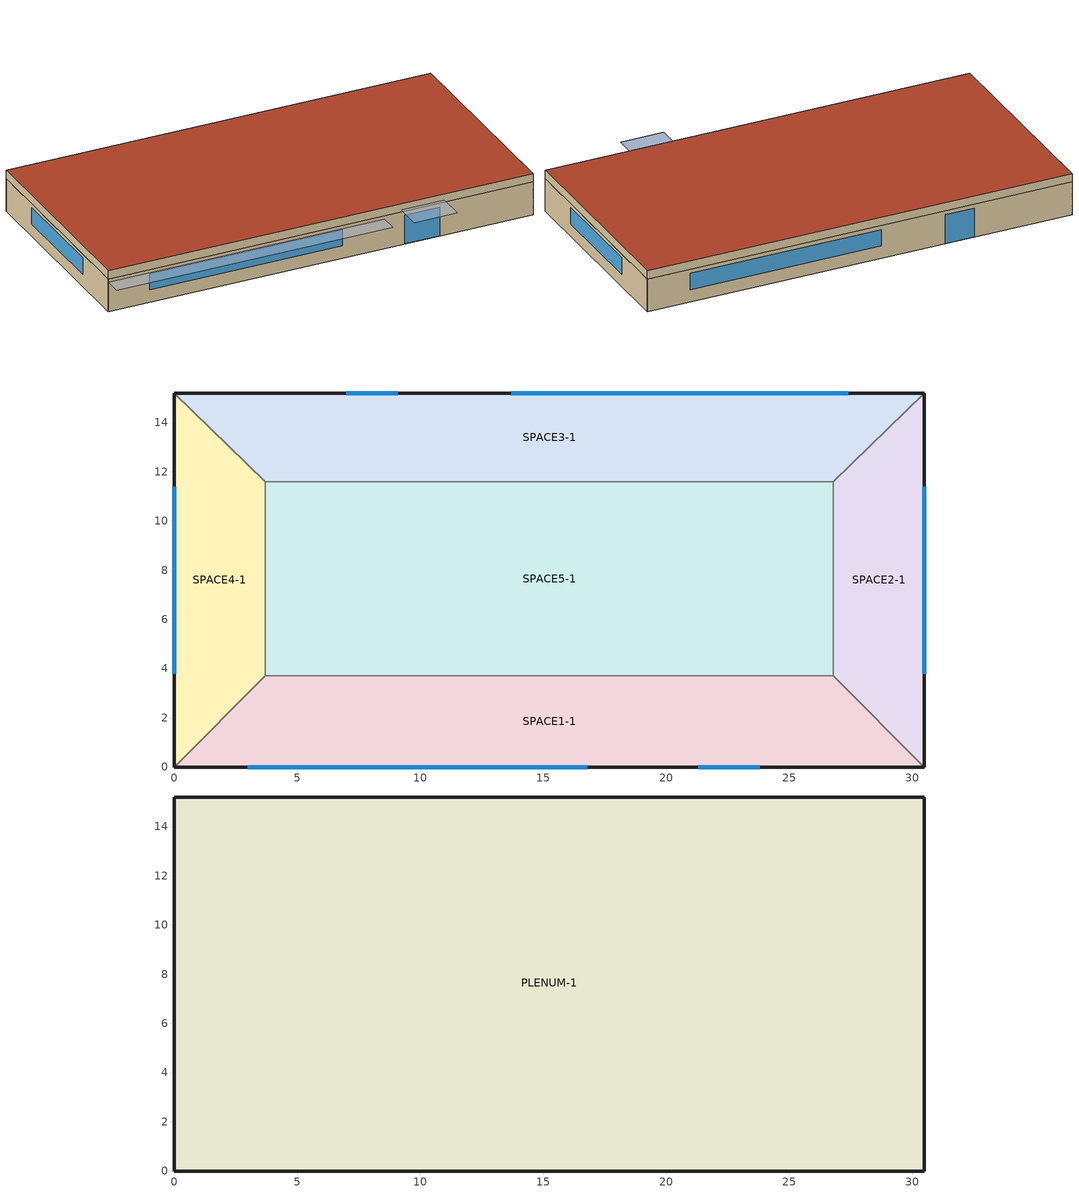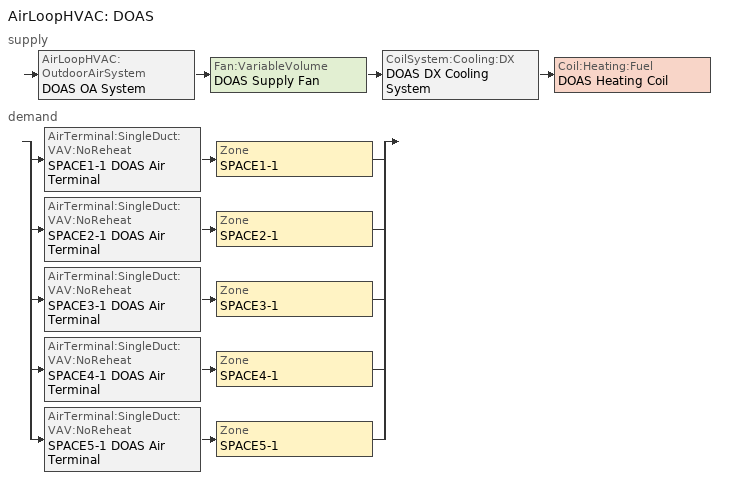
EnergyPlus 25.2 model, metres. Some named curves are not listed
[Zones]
SPACE3-1
 floor ground (FLOOR-SLAB-1): 26.8,11.6 3.7,11.6 0,15.2 30.5,15.2 z0
 wall outside (WALL-1): 30.5,15.2 0,15.2 z0:2.4
 wall to SPACE2-1 (INT-WALL-1): 26.8,11.6 30.5,15.2 z0:2.4
 wall to SPACE4-1 (INT-WALL-1): 0,15.2 3.7,11.6 z0:2.4
 wall to SPACE5-1 (INT-WALL-1): 3.7,11.6 26.8,11.6 z0:2.4
 window (Sgl Grey 3mm): 9.1,15.2 7,15.2 z0:2.1
 window (Dbl Clr 3mm/13mm Air): 27.4,15.2 13.7,15.2 z0.9:2.1
SPACE1-1
 floor ground (FLOOR-SLAB-1): 26.8,3.7 30.5,0 0,0 3.7,3.7 z0
 wall outside (WALL-1): 0,0 30.5,0 z0:2.4
 wall to SPACE2-1 (INT-WALL-1): 30.5,0 26.8,3.7 z0:2.4
 wall to SPACE4-1 (INT-WALL-1): 3.7,3.7 0,0 z0:2.4
 wall to SPACE5-1 (INT-WALL-1): 26.8,3.7 3.7,3.7 z0:2.4
 window (Sgl Grey 3mm): 21.3,0 23.8,0 z0:2.1
 window (Dbl Clr 3mm/13mm Air): 3,0 16.8,0 z0.9:2.1
SPACE2-1
 floor ground (FLOOR-SLAB-1): 26.8,11.6 30.5,15.2 30.5,0 26.8,3.7 z0
 wall outside (WALL-1): 30.5,0 30.5,15.2 z0:2.4
 wall to SPACE5-1 (INT-WALL-1): 26.8,11.6 26.8,3.7 z0:2.4
 window (Dbl Clr 3mm/13mm Air): 30.5,3.8 30.5,11.4 z0.9:2.1
SPACE4-1
 floor ground (FLOOR-SLAB-1): 3.7,3.7 0,0 0,15.2 3.7,11.6 z0
 wall outside (WALL-1): 0,15.2 0,0 z0:2.4
 wall to SPACE5-1 (INT-WALL-1): 3.7,3.7 3.7,11.6 z0:2.4
 window (Dbl Clr 3mm/13mm Air): 0,11.4 0,3.8 z0.9:2.1
SPACE5-1
 floor ground (FLOOR-SLAB-1): 26.8,11.6 26.8,3.7 3.7,3.7 3.7,11.6 z0
PLENUM-1
 floor to SPACE1-1 (CLNG-1): 26.8,3.7 30.5,0 0,0 3.7,3.7 z2.4
 floor to SPACE2-1 (CLNG-1): 26.8,11.6 30.5,15.2 30.5,0 26.8,3.7 z2.4
 floor to SPACE3-1 (CLNG-1): 26.8,11.6 3.7,11.6 0,15.2 30.5,15.2 z2.4
 floor to SPACE4-1 (CLNG-1): 3.7,3.7 0,0 0,15.2 3.7,11.6 z2.4
 floor to SPACE5-1 (CLNG-1): 26.8,11.6 26.8,3.7 3.7,3.7 3.7,11.6 z2.4
 wall outside (WALL-1): 30.5,15.2 0,15.2 0,0 30.5,0 30.5,15.2 z2.4:3
 roof outside (ROOF-1): 0,15.2 0,0 30.5,0 30.5,15.2 z3
shading: 0,-1.3 0,0 19.8,0 19.8,-1.3 z2.2; 21,-2 21,0 24.1,0 24.1,-2 z2.6
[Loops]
AirLoopHVAC 'DOAS'
 supply: AirLoopHVAC:OutdoorAirSystem 'DOAS OA System' > Fan:VariableVolume 'DOAS Supply Fan' > CoilSystem:Cooling:DX 'DOAS DX Cooling System' > Coil:Heating:Fuel 'DOAS Heating Coil'
 demand: split
  | AirTerminal:SingleDuct:VAV:NoReheat 'SPACE1-1 DOAS Air Terminal' > Zone 'SPACE1-1'
  | AirTerminal:SingleDuct:VAV:NoReheat 'SPACE2-1 DOAS Air Terminal' > Zone 'SPACE2-1'
  | AirTerminal:SingleDuct:VAV:NoReheat 'SPACE3-1 DOAS Air Terminal' > Zone 'SPACE3-1'
  | AirTerminal:SingleDuct:VAV:NoReheat 'SPACE4-1 DOAS Air Terminal' > Zone 'SPACE4-1'
  | AirTerminal:SingleDuct:VAV:NoReheat 'SPACE5-1 DOAS Air Terminal' > Zone 'SPACE5-1'
[Building]
VRF TU with DOAS RH Control: Loads convergence tolerance value=0.04; Maximum number of warmup days=25; Minimum number of warmup days=6; North axis=30; Solar distribution=FullExterior; Temperature convergence tolerance value=0.4; Terrain=City
[Site:GroundTemperature:BuildingSurface]
21.5, 21.4, 21.5, 21.5, 22, 22.9, 23, 23.1, 23.1, 22.2, 21.7, 21.6
[Site:Location]
Miami Intl Ap FL USA TMY3 WMO=722020: Elevation=11; Latitude=25.82; Longitude=-80.3; Time zone=-5
[SizingPeriod:DesignDay] Barometric pressure=101217; Day of month=21; Daylight saving time indicator=No; Humidity condition type=WetBulb; Rain indicator=No; Snow indicator=No; Solar model indicator=ASHRAEClearSky
Name | Daily dry bulb temperature range | Day type | Maximum dry bulb temperature | Month | Sky clearness | Wetbulb or dewpoint at maximum dry bulb | Wind direction | Wind speed
Miami Intl Ap Ann Clg .4% Condns DB=>MWB | 6.7 | SummerDesignDay | 33.2 | 7 | 1 | 25.3 | 140 | 4.5
Miami Intl Ap Ann Htg 99.6% Condns DB | 0 | WinterDesignDay | 8.7 | 1 | 0 | 8.7 | 340 | 3.8
[Construction]
CLNG-1: MAT-CLNG-1
Dbl Clr 3mm/13mm Air: CLEAR 3MM, AIR 13MM, CLEAR 3MM
FLOOR-SLAB-1: CC03
INT-WALL-1: GP02, AL21, GP02
ROOF-1: RG01, BR01, IN46, WD01
Sgl Grey 3mm: GREY 3MM
WALL-1: WD01, PW03, IN02, GP01
[Material] Thermal absorptance=0.9
Name | Conductivity | Density | Roughness | Solar absorptance | Specific heat | Thickness | Visible absorptance
BR01 | 0.162 | 1121 | VeryRough | 0.7 | 1464 | 0.0095 | 0.7
CC03 | 1.31 | 2243 | MediumRough | 0.65 | 837 | 0.1016 | 0.65
GP01 | 0.16 | 801 | MediumSmooth | 0.75 | 837 | 0.0127 | 0.75
GP02 | 0.16 | 801 | MediumSmooth | 0.75 | 837 | 0.0159 | 0.75
IN02 | 0.043 | 10 | Rough | 0.75 | 837 | 0.0901 | 0.75
IN46 | 0.023 | 24 | VeryRough | 0.5 | 1590 | 0.0762 | 0.5
PW03 | 0.115 | 545 | MediumSmooth | 0.78 | 1213 | 0.0127 | 0.78
RG01 | 1.442 | 881 | Rough | 0.65 | 1674 | 0.0127 | 0.65
WD01 | 0.115 | 513 | MediumSmooth | 0.78 | 1381 | 0.0191 | 0.78
[Material:AirGap]
AL21: Thermal resistance=0.157
[Material:NoMass]
MAT-CLNG-1: Roughness=Rough; Solar absorptance=0.65; Thermal absorptance=0.65; Thermal resistance=0.652259; Visible absorptance=0.65
[WindowMaterial:Gas]
AIR 13MM: Gas type=Air; Thickness=0.0127
[WindowMaterial:Glazing] Back side infrared hemispherical emissivity=0.84; Conductivity=0.9; Front side infrared hemispherical emissivity=0.84; Infrared transmittance at normal incidence=0; Optical data type=SpectralAverage; Thickness=0.003
Name | Back side solar reflectance at normal incidence | Back side visible reflectance at normal incidence | Front side solar reflectance at normal incidence | Front side visible reflectance at normal incidence | Solar transmittance at normal incidence | Visible transmittance at normal incidence
CLEAR 3MM | 0.075 | 0.081 | 0.075 | 0.081 | 0.837 | 0.898
GREY 3MM | 0.061 | 0.061 | 0.061 | 0.061 | 0.626 | 0.611
[AirConditioner:VariableRefrigerantFlow]
VRF Heat Pump: Zone name for master thermostat location=SPACE5-1; Availability schedule=HVACOperationSchd; Basin heater capacity=0; Condenser type=AirCooled; Cooling capacity ratio boundary curve=VRFCoolCapFTBoundary; Cooling capacity ratio modifier function of high temperature curve=VRFCoolCapFTHi; Cooling capacity ratio modifier function of low temperature curve=VRFCoolCapFT; Cooling combination ratio correction factor curve=CoolingCombRatio; Cooling energy input ratio boundary curve=VRFCoolEIRFTBoundary; Cooling energy input ratio modifier function of high part load ratio curve=CoolingEIRHiPLR; Cooling energy input ratio modifier function of high temperature curve=VRFCoolEIRFTHi; Cooling energy input ratio modifier function of low part load ratio curve=CoolingEIRLowPLR; Cooling energy input ratio modifier function of low temperature curve=VRFCoolEIRFT; Cooling part load fraction correlation curve=VRFCPLFFPLR; Crankcase heater power per compressor=15; Defrost control=Timed; Defrost strategy=Resistive; Equivalent piping length used for piping correction factor in cooling mode=30; Equivalent piping length used for piping correction factor in heating mode=30; Evaporative condenser pump rated power consumption=0; Fuel type=Electricity; Gross rated cooling cop=2.753; Gross rated heating capacity=Autosize; Gross rated heating cop=3.921; Gross rated total cooling capacity=Autosize; Heat pump waste heat recovery=No; Heating capacity ratio boundary curve=VRFHeatCapFTBoundary; Heating capacity ratio modifier function of high temperature curve=VRFHeatCapFTHi; Heating capacity ratio modifier function of low temperature curve=VRFHeatCapFT; Heating combination ratio correction factor curve=HeatingCombRatio; Heating energy input ratio boundary curve=VRFHeatEIRFTBoundary; Heating energy input ratio modifier function of high part load ratio curve=HeatingEIRHiPLR; Heating energy input ratio modifier function of high temperature curve=VRFHeatEIRFTHi; Heating energy input ratio modifier function of low part load ratio curve=HeatingEIRLowPLR; Heating energy input ratio modifier function of low temperature curve=VRFHeatEIRFT; Heating part load fraction correlation curve=VRFCPLFFPLR; Heating performance curve outdoor temperature type=WetBulbTemperature; Master thermostat priority control type=LoadPriority; Maximum condenser inlet node temperature in cooling mode=43; Maximum condenser inlet node temperature in heating mode=35; Maximum outdoor dry bulb temperature for crankcase heater=7; Maximum outdoor dry bulb temperature for defrost operation=7; Minimum condenser inlet node temperature in cooling mode=-5; Minimum condenser inlet node temperature in heating mode=-21; Minimum heat pump part load ratio=0.25; Number of compressors=3; Piping correction factor for height in cooling mode coefficient=-0.000386; Piping correction factor for length in cooling mode curve=CoolingLengthCorrectionFactor; Ratio of compressor size to total compressor capacity=0.33; Resistive defrost heater capacity=Autosize; Vertical height used for piping correction factor=10; Zone terminal unit list=VRF TU List
[AirLoopHVAC]
DOAS: Design supply air flow rate=Autosize
[AirTerminal:SingleDuct:VAV:NoReheat] Availability schedule=HVACTemplate-Always 1; Constant minimum air flow fraction=1; Maximum air flow rate=Autosize; Zone minimum air flow input method=Constant
SPACE1-1 DOAS Air Terminal; SPACE2-1 DOAS Air Terminal; SPACE3-1 DOAS Air Terminal; SPACE4-1 DOAS Air Terminal; SPACE5-1 DOAS Air Terminal
[AvailabilityManager:Scheduled]
DOAS Availability: Schedule=OCCUPY-1
[Coil:Cooling:DX:TwoSpeed]
DOAS Cooling Coil: Availability schedule=HVACTemplate-Always 1; Condenser type=AirCooled; Energy input ratio function of flow fraction curve=PackagedRatedCoolEIRFFlow; Energy input ratio function of temperature curve=VarSpeedCoolEIRFT; High speed gross rated cooling cop=3; High speed gross rated total cooling capacity=Autosize; High speed rated air flow rate=Autosize; High speed rated sensible heat ratio=Autosize; Low speed energy input ratio function of temperature curve=VarSpeedCoolEIRLSFT; Low speed gross rated cooling cop=4.2; Low speed gross rated sensible heat ratio=Autosize; Low speed gross rated total cooling capacity=Autosize; Low speed rated air flow rate=Autosize; Low speed sensible heat ratio function of flow fraction curve=DOAS DX Coil SHR-FF; Low speed sensible heat ratio function of temperature curve=DOAS DX Coil SHR-FT; Low speed total cooling capacity function of temperature curve=VarSpeedCoolCapLSFT; Part load fraction correlation curve=VarSpeedCyclingPLFFPLR; Sensible heat ratio function of flow fraction curve=DOAS DX Coil SHR-FF; Sensible heat ratio function of temperature curve=DOAS DX Coil SHR-FT; Total cooling capacity function of flow fraction curve=PackagedRatedCoolCapFFlow; Total cooling capacity function of temperature curve=VarSpeedCoolCapFT; Unit internal static air pressure=450
[Coil:Cooling:DX:VariableRefrigerantFlow] Availability schedule=ALWAYS_ON; Cooling capacity modifier curve function of flow fraction=VRFACCoolCapFFF; Cooling capacity ratio modifier function of temperature curve=VRFTUCoolCapFT; Gross rated sensible heat ratio=Autosize; Gross rated total cooling capacity=Autosize; Rated air flow rate=Autosize
SPACE1-1 TU DX Cooling Coil; SPACE2-1 TU DX Cooling Coil; SPACE3-1 TU DX Cooling Coil; SPACE4-1 TU DX Cooling Coil; SPACE5-1 TU DX Cooling Coil
[Coil:Heating:DX:VariableRefrigerantFlow] Availability schedule=ALWAYS_ON; Gross rated heating capacity=Autosize; Heating capacity modifier function of flow fraction curve=VRFACCoolCapFFF; Heating capacity ratio modifier function of temperature curve=VRFTUHeatCapFT; Rated air flow rate=Autosize
SPACE1-1 TU DX Heating Coil; SPACE2-1 TU DX Heating Coil; SPACE3-1 TU DX Heating Coil; SPACE4-1 TU DX Heating Coil; SPACE5-1 TU DX Heating Coil
[Coil:Heating:Fuel]
DOAS Heating Coil: Availability schedule=HVACTemplate-Always 1; Burner efficiency=0.8; Fuel type=NaturalGas; Nominal capacity=Autosize; Off cycle parasitic fuel load=0; On cycle parasitic electric load=0; Part load fraction correlation curve=DOAS Heating Coil PLF-FPLR
[CoilSystem:Cooling:DX]
DOAS DX Cooling System: Availability schedule=HVACTemplate-Always 1; Cooling coil=DOAS Cooling Coil; Dehumidification control type=CoolReheat; Outdoor air dx cooling coil leaving minimum air temperature=2; Run on latent load=Yes; Run on sensible load=Yes; Use outdoor air dx cooling coil=Yes
[Controller:OutdoorAir]
DOAS OA Controller: Economizer control action type=ModulateFlow; Economizer control type=NoEconomizer; Lockout type=NoLockout; Maximum outdoor air flow rate=Autosize; Minimum limit type=ProportionalMinimum; Minimum outdoor air flow rate=Autosize
[DesignSpecification:OutdoorAir] Outdoor air flow per person=0.00944; Outdoor air flow per zone=0; Outdoor air flow per zone floor area=0; Outdoor air method=Flow/Person
SZ DSOA SPACE1-1; SZ DSOA SPACE2-1; SZ DSOA SPACE3-1; SZ DSOA SPACE4-1; SZ DSOA SPACE5-1
[DesignSpecification:ZoneAirDistribution] Zone air distribution effectiveness in cooling mode=1; Zone air distribution effectiveness in heating mode=1
SZ DSZAD SPACE1-1; SZ DSZAD SPACE2-1; SZ DSZAD SPACE3-1; SZ DSZAD SPACE4-1; SZ DSZAD SPACE5-1
[ElectricEquipment] Design level calculation method=EquipmentLevel; Fraction latent=0; Fraction lost=0; Fraction radiant=0.3; Schedule=EQUIP-1
Name | Design level | Zone or zonelist or space or spacelist
SPACE1-1 ElecEq 1 | 1056 | SPACE1-1
SPACE2-1 ElecEq 1 | 456 | SPACE2-1
SPACE3-1 ElecEq 1 | 1056 | SPACE3-1
SPACE4-1 ElecEq 1 | 456 | SPACE4-1
SPACE5-1 ElecEq 1 | 1976 | SPACE5-1
[Fan:OnOff] Availability schedule=VRFFanOperatingSch; Fan power ratio function of speed ratio curve=Fan Energy; Maximum flow rate=Autosize; Motor in airstream fraction=1
Name | Fan total efficiency | Motor efficiency | Pressure rise
SPACE1-1_Fan; SPACE2-1_Fan; SPACE3-1_Fan; SPACE4-1_Fan | 0.6175 | 0.95 | 75
SPACE5-1_Fan | 0.53625 | 0.825 | 250
[Fan:VariableVolume]
DOAS Supply Fan: Availability schedule=OCCUPY-1; Fan power coefficient 1=0.00153024; Fan power coefficient 2=0.00520806; Fan power coefficient 3=1.10862; Fan power coefficient 4=-0.116356; Fan power coefficient 5=0; Fan power minimum flow fraction=0; Fan power minimum flow rate input method=Fraction; Fan total efficiency=0.7; Maximum flow rate=Autosize; Motor efficiency=0.9; Motor in airstream fraction=1; Pressure rise=1000
[Lights] Design level calculation method=LightingLevel; End use subcategory=GeneralLights; Fraction radiant=0.59; Fraction replaceable=0; Fraction visible=0.2; Return air fraction=0; Schedule=LIGHTS-1
Name | Lighting level | Zone or zonelist or space or spacelist
SPACE1-1 Lights 1 | 1584 | SPACE1-1
SPACE2-1 Lights 1 | 684 | SPACE2-1
SPACE3-1 Lights 1 | 1584 | SPACE3-1
SPACE4-1 Lights 1 | 684 | SPACE4-1
SPACE5-1 Lights 1 | 2964 | SPACE5-1
[People] Activity level schedule=ActSchd; Fraction radiant=0.3; Number of people calculation method=People; Number of people schedule=OCCUPY-1
Name | Number of people | Zone or zonelist or space or spacelist
SPACE1-1 People 1 | 11 | SPACE1-1
SPACE2-1 People 1 | 5 | SPACE2-1
SPACE3-1 People 1 | 11 | SPACE3-1
SPACE4-1 People 1 | 5 | SPACE4-1
SPACE5-1 People 1 | 20 | SPACE5-1
[SetpointManager:MultiZone:Humidity:Maximum]
Maximum MZone HumRatio setpoint: Hvac air loop=DOAS; Maximum setpoint humidity ratio=0.015; Minimum setpoint humidity ratio=0.003; Setpoint node or nodelist=DOAS Dehumidifier Setpoint Nodes
[SetpointManager:Scheduled]
DOAS Heating Supply Air Temp Manager: Control variable=Temperature; Schedule=HVACTemplate-Always 12.2; Setpoint node or nodelist=DOAS Heating Coil Outlet
[SetpointManager:Warmest]
DOAS Cooling Supply Air Temp Manager: Control variable=Temperature; Hvac air loop=DOAS; Maximum setpoint temperature=18; Minimum setpoint temperature=7.2; Setpoint node or nodelist=DOAS Cooling Setpoint Nodes; Strategy=MaximumTemperature
[Sizing:System]
DOAS: 100 outdoor air in cooling=Yes; 100 outdoor air in heating=Yes; Central cooling capacity control method=VAV; Central cooling design supply air humidity ratio=0.00924; Central cooling design supply air temperature=12.8; Central heating design supply air humidity ratio=0.003; Central heating design supply air temperature=12.2; Central heating maximum system air flow ratio=1; Cooling design capacity=Autosize; Cooling design capacity method=CoolingDesignCapacity; Cooling supply air flow rate=0; Cooling supply air flow rate method=DesignDay; Design outdoor air flow rate=Autosize; Heating design capacity=Autosize; Heating design capacity method=HeatingDesignCapacity; Heating supply air flow rate=0; Heating supply air flow rate method=DesignDay; Precool design humidity ratio=0.008; Precool design temperature=11; Preheat design humidity ratio=0.008; Preheat design temperature=2; System outdoor air method=ZoneSum; Type of load to size on=VentilationRequirement; Type of zone sum to use=NonCoincident; Zone maximum outdoor air fraction=1
[Sizing:Zone] Account for dedicated outdoor air system=No; Cooling design air flow method=DesignDay; Cooling design air flow rate=0; Cooling minimum air flow fraction=0; Dedicated outdoor air high setpoint temperature for design=Autosize; Dedicated outdoor air low setpoint temperature for design=Autosize; Dedicated outdoor air system control strategy=NeutralSupplyAir; Heating design air flow method=DesignDay; Heating design air flow rate=0; Heating maximum air flow fraction=0; Zone cooling design supply air humidity ratio=0.008; Zone cooling design supply air temperature=14; Zone cooling design supply air temperature difference=11.11; Zone cooling design supply air temperature input method=SupplyAirTemperature; Zone heating design supply air humidity ratio=0.008; Zone heating design supply air temperature=50; Zone heating design supply air temperature input method=SupplyAirTemperature
Name | Design specification outdoor air object | Design specification zone air distribution object
SPACE1-1 | SZ DSOA SPACE1-1 | SZ DSZAD SPACE1-1
SPACE2-1 | SZ DSOA SPACE2-1 | SZ DSZAD SPACE2-1
SPACE3-1 | SZ DSOA SPACE3-1 | SZ DSZAD SPACE3-1
SPACE4-1 | SZ DSOA SPACE4-1 | SZ DSZAD SPACE4-1
SPACE5-1 | SZ DSOA SPACE5-1 | SZ DSZAD SPACE5-1
[ThermostatSetpoint:DualSetpoint]
All Zones Dual SP Control: Cooling setpoint temperature schedule=Clg-SetP-Sch; Heating setpoint temperature schedule=Htg-SetP-Sch
[Zone] Multiplier=1; Type=1
Name | Ceiling height | Volume
PLENUM-1 | 0.6096 | 283.2
SPACE1-1; SPACE3-1 | 2.4384 | 239.247
SPACE2-1; SPACE4-1 | 2.4384 | 103.311
SPACE5-1 | 2.4384 | 447.683
[ZoneControl:Thermostat] Control 1=All Zones Dual SP Control; Control type schedule=HVACTemplate-Always 4
Name | Zone or zonelist
SPACE1-1 Thermostat | SPACE1-1
SPACE2-1 Thermostat | SPACE2-1
SPACE3-1 Thermostat | SPACE3-1
SPACE4-1 Thermostat | SPACE4-1
SPACE5-1 Thermostat | SPACE5-1
[Zone equipment]
SPACE1-1: SPACE1-1 DOAS Air Terminal, SPACE1-1 TU
SPACE2-1: SPACE2-1 DOAS Air Terminal, SPACE2-1 TU
SPACE3-1: SPACE3-1 DOAS Air Terminal, SPACE3-1 TU
SPACE4-1: SPACE4-1 DOAS Air Terminal, SPACE4-1 TU
SPACE5-1: SPACE5-1 DOAS Air Terminal, SPACE5-1 TU
[ZoneHVAC:TerminalUnit:VariableRefrigerantFlow] Cooling outdoor air flow rate=0; Cooling supply air flow rate=Autosize; Heating outdoor air flow rate=0; Heating supply air flow rate=Autosize; No cooling supply air flow rate=Autosize; No heating supply air flow rate=Autosize; No load outdoor air flow rate=0; Supply air fan operating mode schedule=VRFFanOprMode; Supply air fan placement=DrawThrough; Terminal unit availability schedule=ALWAYS_ON; Zone terminal unit off parasitic electric energy use=20; Zone terminal unit on parasitic electric energy use=30
Name | Cooling coil object | Heating coil object | Outside air mixer object | Supply air fan object
SPACE1-1 TU | SPACE1-1 TU DX Cooling Coil | SPACE1-1 TU DX Heating Coil | SPACE1-1 TU OA Mixer | SPACE1-1_Fan
SPACE2-1 TU | SPACE2-1 TU DX Cooling Coil | SPACE2-1 TU DX Heating Coil | SPACE2-1 TU OA Mixer | SPACE2-1_Fan
SPACE3-1 TU | SPACE3-1 TU DX Cooling Coil | SPACE3-1 TU DX Heating Coil | SPACE3-1 TU OA Mixer | SPACE3-1_Fan
SPACE4-1 TU | SPACE4-1 TU DX Cooling Coil | SPACE4-1 TU DX Heating Coil | SPACE4-1 TU OA Mixer | SPACE4-1_Fan
SPACE5-1 TU | SPACE5-1 TU DX Cooling Coil | SPACE5-1 TU DX Heating Coil | SPACE5-1 TU OA Mixer | SPACE5-1_Fan
[ZoneInfiltration:DesignFlowRate] Constant term coefficient=0; Design flow rate calculation method=Flow/Zone; Schedule=INFIL-SCH; Temperature term coefficient=0; Velocity squared term coefficient=0; Velocity term coefficient=0.2237
Name | Design flow rate | Zone or zonelist or space or spacelist
SPACE1-1 Infil 1 | 0.0167 | SPACE1-1
SPACE2-1 Infil 1 | 0.00717 | SPACE2-1
SPACE3-1 Infil 1 | 0.0167 | SPACE3-1
SPACE4-1 Infil 1 | 0.00717 | SPACE4-1
SPACE5-1 Infil 1 | 0.031089 | SPACE5-1
[ZoneTerminalUnitList]
ZoneTerminalUnitList 1: Zone terminal unit name 1=SPACE1-1 TU; Zone terminal unit name 2=SPACE2-1 TU; Zone terminal unit name 3=SPACE3-1 TU; Zone terminal unit name 4=SPACE4-1 TU; Zone terminal unit name 5=SPACE5-1 TU; Zone terminal unit list=VRF TU List
[Curve:Biquadratic] Input unit type for x=Temperature; Output unit type=Dimensionless
Name | Input unit type for y | Maximum curve output | Maximum value of x | Maximum value of y | Minimum curve output | Minimum value of x | Minimum value of y | Coefficient1 constant | Coefficient2 x | Coefficient3 x 2 | Coefficient4 y | Coefficient5 y 2 | Coefficient6 x y
CoolingLengthCorrectionFactor | Dimensionless | 1 | 182.88 | 1.5 | 0.68 | 7.62 | 0.8 | 2.03882 | -0.00242606 | 3.5512e-06 | -1.68581 | 0.668703 | -4.5706e-05
DOAS DX Coil SHR-FT | Temperature | 1.6009 | 26.67 | 46.1 | 0.6661 | 24.44 | 29.44 | 1.32945 | -0.0990649 | 0.000831004 | 0.0652278 | -7.93358e-05 | -0.000587442
VRFCoolCapFT | Temperature | 1.263 | 23.9 | 22.2 | 0.95 | 15 | -6.7 | 0.747184 | 0.00122964 | 0.000836517 | 5.42349e-05 | -1.1173e-06 | -2.3573e-06
VRFCoolCapFTHi | Temperature | 1.263 | 23.9 | 43.3 | 0.837 | 15 | 16.8 | 0.782696 | 0.00983598 | 0.000633465 | -0.00202466 | 1.4636e-06 | -0.000223252
VRFCoolEIRFT | Temperature | 0.7252 | 23.9 | 22.2 | 0.5996 | 15 | -6.7 | -0.576138 | 0.126266 | -0.00315623 | 0.00247898 | 3.704e-07 | -4.36073e-05
VRFCoolEIRFTHi | Temperature | 1.2442 | 23.9 | 43.3 | 0.6526 | 15 | 16.8 | -1.43951 | 0.161985 | -0.00349118 | 0.0269443 | 0.000134616 | -0.000671494
VRFHeatCapFT | Temperature | 1 | 27.2 | 3.33 | 0.4911 | 21.1 | -20 | 1.01209 | -0.00124676 | -0.000127185 | 0.0267564 | -4.986e-07 | -0.000263524
VRFHeatCapFTHi | Temperature | 1 | 27.2 | 15 | 0.7 | 21.1 | -9.44 | 2.58599 | -0.0953227 | 0.000955329 | 0 | 0 | 0
VRFHeatEIRFT | Temperature | 1.9386 | 27.2 | 3.33 | 1.06 | 21.1 | -20 | 0.722429 | 0.00345666 | 0.000650703 | -0.00264354 | 0.00124648 | -0.000100916
VRFHeatEIRFTHi | Temperature | 1.4571 | 27.2 | 15 | 0.795 | 21.1 | -9.44 | 1.38857 | -0.0229771 | 0.000537274 | -0.0273937 | 0.000403043 | -5.9786e-05
VRFTUCoolCapFT | Temperature | 1.2583 | 23.89 | 43.33 | 0.8083 | 15 | 20 | 0.0585884 | 0.0587397 | -0.000210275 | 0.010937 | -0.000121955 | -0.000524662
VRFTUHeatCAPFT | Temperature | 1 | 27.22 | 18.33 | 0.6074 | 21.11 | -15 | 0.375444 | 0.0668191 | -0.00194171 | 0.0442618 | -0.000400958 | -0.00148198
VarSpeedCoolCapFT; VarSpeedCoolCapLSFT | Temperature |  | 23.88889 | 46.11111 |  | 12.77778 | 23.88889 | 0.476428 | 0.0401147 | 0.000226411 | -0.000827136 | -7.3224e-06 | -0.000446278
VarSpeedCoolEIRFT | Temperature |  | 23.88889 | 46.11111 |  | 12.77778 | 23.88889 | 0.632475 | -0.0121321 | 0.000507773 | 0.0155377 | 0.00027284 | -0.000679201
VarSpeedCoolEIRLSFT | Temperature |  | 23.88889 | 46.11111 |  | 12.77778 | 23.88889 | 0.774645 | -0.0343731 | 0.000783173 | 0.0146596 | 0.000488851 | -0.000752036
[Curve:Cubic]
Name | Input unit type for x | Maximum curve output | Maximum value of x | Minimum curve output | Minimum value of x | Output unit type | Coefficient1 constant | Coefficient2 x | Coefficient3 x 2 | Coefficient4 x 3
CoolingCombRatio | Dimensionless | 1.1611 | 1.5 | 1 | 1 | Dimensionless | 0.576593 | 0.634941 | -0.307609 | 0.0960753
CoolingEIRHiPLR; HeatingEIRHiPLR | Dimensionless | 1 | 1.5 | 1 | 1 | Dimensionless | 1 | 0 | 0 | 0
CoolingEIRLowPLR | Dimensionless | 1 | 1 | 0.4729 | 0.25 | Dimensionless | 0.454123 | -0.172969 | 1.08287 | -0.361848
DOAS Heating Coil PLF-FPLR |  |  | 1 |  | 0 |  | 0.8 | 0.2 | 0 | 0
HeatingCombRatio | Dimensionless | 1.0812 | 1.5 | 1 | 1 | Dimensionless | 0.76672 | 0.26173 | -0.015911 | -0.0125388
HeatingEIRLowPLR | Dimensionless | 1 | 1 | 0.4524 | 0.25 | Dimensionless | 0.392474 | 0.0760164 | 0.698324 | -0.168841
PackagedRatedCoolCapFFlow | Dimensionless |  | 1.5 |  | 0.5 | Dimensionless | 0.472786 | 1.24334 | -1.03871 | 0.322578
PackagedRatedCoolEIRFFlow | Dimensionless |  | 1.5 |  | 0.5 | Dimensionless | 1.00795 | 0.345441 | -0.692289 | 0.338899
VRFCoolCapFTBoundary; VRFCoolEIRFTBoundary | Temperature | 22.2 | 23.9 | 10 | 15 | Temperature | 80.0017 | -8.77928 | 0.449885 | -0.00808373
VRFHeatCapFTBoundary; VRFHeatEIRFTBoundary | Temperature | 22.2 | 23.9 | 10 | 15 | Temperature | 58.577 | -3.0255 | 0.0193 | 0
[Curve:Quadratic]
Name | Maximum value of x | Minimum value of x | Coefficient1 constant | Coefficient2 x | Coefficient3 x 2 | Input unit type for x | Maximum curve output | Minimum curve output | Output unit type
DOAS DX Coil SHR-FF | 1.3 | 0.69 | 0.9317 | -0.0077 | 0.076
VRFACCoolCapFFF | 1.5 | 0.5 | 0.8 | 0.2 | 0
VRFCPLFFPLR | 1 | 0 | 0.85 | 0.15 | 0 | Dimensionless | 1 | 0.85 | Dimensionless
VarSpeedCyclingPLFFPLR | 1 | 0 | 0.85 | 0.15 | 0
[Schedule:Compact]
ALWAYS_ON; HVACTemplate-Always 1: Through: 12/31, For: AllDays, Until: 24:00, 1
ActSchd: Through: 12/31, For: AllDays, Until: 24:00, 117.24
Clg-SetP-Sch: Through: 12/31, For:AllDays, Until: 6:00, 32, Until: 22:00, 24, Until: 24:00, 32
EQUIP-1: Through: 12/31, For: WeekDays SummerDesignDay CustomDay1 CustomDay2, Until: 8:00, 0.02, Until: 9:00, 0.4, Until: 14:00, 0.9, Until: 15:00, 0.8, Until: 16:00, 0.7, Until: 18:00, 0.5, Until: 21:00, 0.3, Until: 24:00, 0.02, For: Weekends WinterDesignDay Holiday, Until: 24:00, 0.02
HVACOperationSchd: Through: 12/31, For: Weekdays SummerDesignDay, Until: 06:00, 0, Until: 22:00, 1, Until: 24:00, 0, For: Saturday WinterDesignDay, Until: 06:00, 0, Until: 18:00, 1, Until: 24:00, 0, For: AllOtherDays, Until: 24:00, 0
HVACTemplate-Always 4: Through: 12/31, For: AllDays, Until: 24:00, 4
HVACTemplate-Always 12.2: Through: 12/31, For: AllDays, Until: 24:00, 12.2
Htg-SetP-Sch: Through: 12/31, For: WeekDays CustomDay1 CustomDay2, Until: 6:00, 13, Until: 7:00, 18, Until: 21:00, 23, Until: 24:00, 13, For: WeekEnds Holiday, Until: 24:00, 13, For: SummerDesignDay, Until: 24:00, 13, For: WinterDesignDay, Until: 24:00, 23
INFIL-SCH: Through: 12/31, For: WeekDays CustomDay1 CustomDay2, Until: 7:00, 1, Until: 21:00, 0, Until: 24:00, 1, For: Weekends Holiday, Until: 24:00, 1, For: SummerDesignDay, Until: 24:00, 1, For: WinterDesignDay, Until: 24:00, 1
LIGHTS-1: Through: 12/31, For: WeekDays SummerDesignDay CustomDay1 CustomDay2, Until: 8:00, 0.05, Until: 9:00, 0.9, Until: 10:00, 0.95, Until: 11:00, 1, Until: 12:00, 0.95, Until: 13:00, 0.8, Until: 14:00, 0.9, Until: 18:00, 1, Until: 19:00, 0.6, Until: 21:00, 0.4, Until: 24:00, 0.05, For: Weekends WinterDesignDay Holiday, Until: 24:00, 0.05
OCCUPY-1: Through: 12/31, For: WeekDays SummerDesignDay CustomDay1 CustomDay2, Until: 8:00, 0, Until: 11:00, 1, Until: 12:00, 0.8, Until: 13:00, 0.4, Until: 14:00, 0.8, Until: 18:00, 1, Until: 19:00, 0.5, Until: 21:00, 0.1, Until: 24:00, 0, For: Weekends WinterDesignDay Holiday, Until: 24:00, 0
VRFFanOperatingSch: Through: 12/31, For: Weekdays SummerDesignDay, Until: 07:00, 0, Until: 22:00, 1, Until: 24:00, 0, For: Saturday WinterDesignDay, Until: 07:00, 0, Until: 18:00, 1, Until: 24:00, 0, For: AllOtherDays, Until: 24:00, 0
VRFFanOprMode: Through: 12/31, For: Weekdays SummerDesignDay, Until: 07:00, 0, Until: 22:00, 0, Until: 24:00, 0, For: Saturday WinterDesignDay, Until: 07:00, 0, Until: 18:00, 0, Until: 24:00, 0, For: AllOtherDays, Until: 24:00, 0
